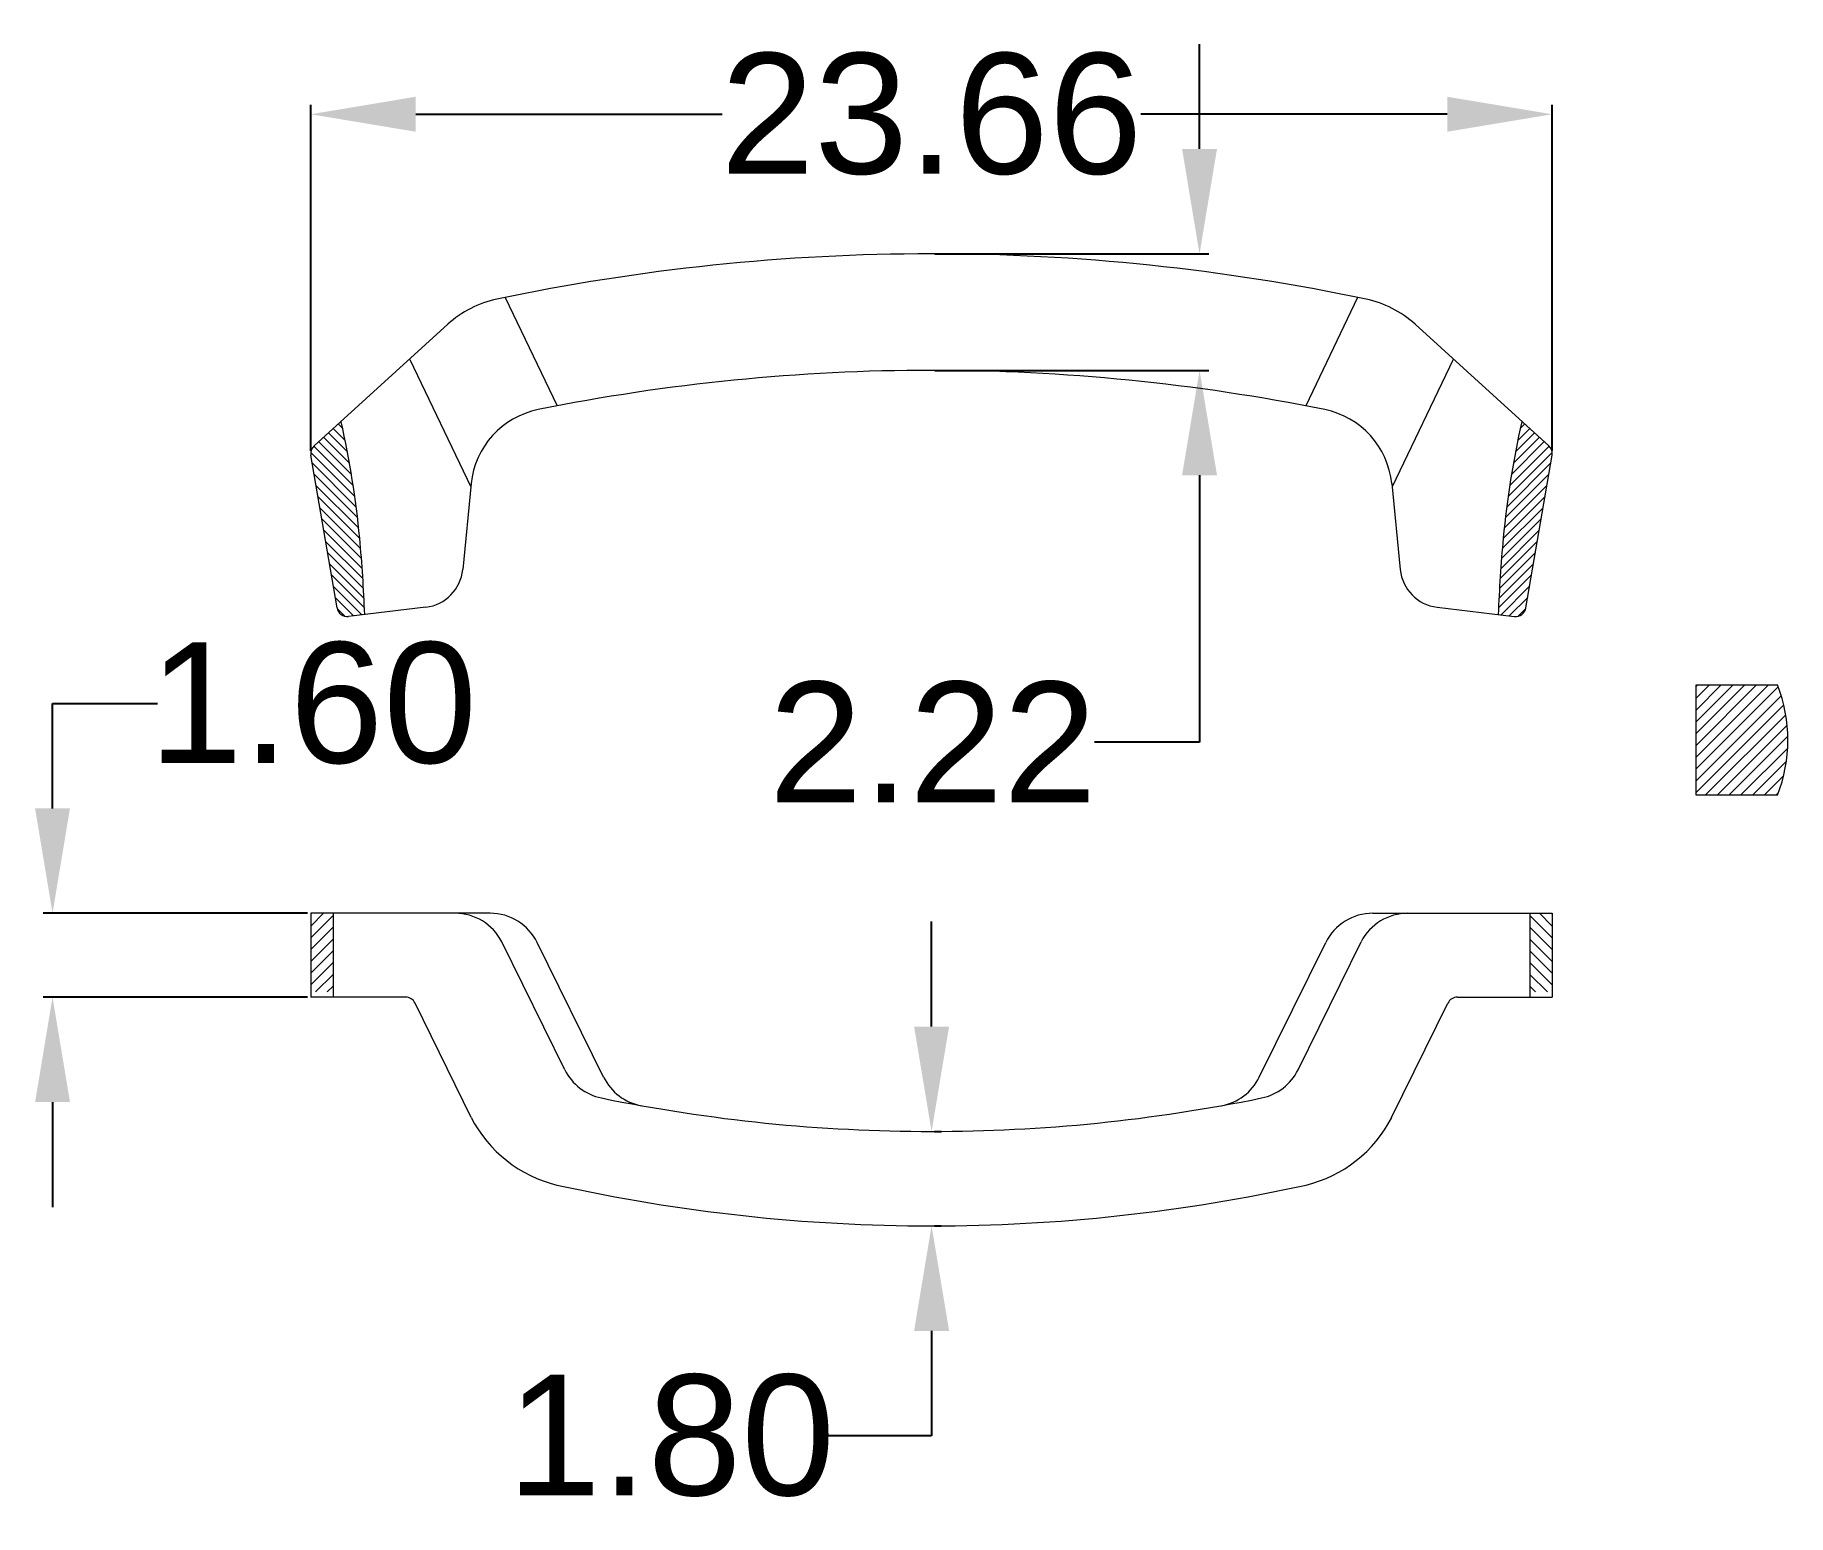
# Model space of a CAD drawing. Header units: millimetres. Extents: x 3249.2 to 3282.6, y 1692.2 to 1720.4.
import ezdxf

# ---------------------------------------------------------------- set-up
doc = ezdxf.new("R2010")
doc.units = ezdxf.units.MM
doc.styles.get("Standard").update_dxf_attribs({"font": 'arial.ttf'})
doc.dimstyles.new('Standard$0', dxfattribs={"dimtxt": 2.3, "dimasz": 2, "dimexe": 1, "dimexo": 1, "dimgap": 1, "dimtad": 0, "dimtih": 1, "dimtoh": 1, "dimdec": 1, "dimzin": 0, "dimdsep": 46, "dimtxsty": 'Standard', "dimcen": 0, "dimclrd": 4, "dimclre": 4, "dimclrt": 4, "dimadec": 1, "dimazin": 0, "dimtfac": 1, "dimtdec": 1, "dimtofl": 0, "dimtmove": 0, "dimatfit": 0, "dimfxl": 1, "dimtolj": 1, "dimtzin": 0, "dimarcsym": 0})

# ---------------------------------------------------------------- blocks, each defined once
blk = doc.blocks.new('*D6')
at = {"color": 0, "lineweight": -2, "transparency": 16777216}
for p, q in [((3254.453, 1712.525), (3254.453, 1719.119)), ((3278.117, 1712.525), (3278.117, 1719.119)), ((3256.453, 1718.939), (3262.296, 1718.939)), ((3276.117, 1718.939), (3270.275, 1718.939))]:
    blk.add_line(p, q, dxfattribs=at)
at = {"color": 0, "transparency": 16777216}
for points in [[(3256.453, 1719.273), (3256.453, 1718.606), (3254.453, 1718.939)], [(3276.117, 1719.273), (3276.117, 1718.606), (3278.117, 1718.939)]]:
    blk.add_solid(points, dxfattribs=at)
at = {"layer": 'Defpoints', "color": 0, "transparency": 16777216}
for p in [(3278.117, 1718.939), (3254.453, 1712.462), (3278.117, 1712.462)]:
    blk.add_point(p, dxfattribs=at)
at = {"color": 0, "lineweight": 9, "transparency": 16777216, "insert": (3266.285, 1718.939), "char_height": 2.3, "attachment_point": 5}
blk.add_mtext('\\A1;23.66', dxfattribs=at)
blk = doc.blocks.new('*D7')
at = {"color": 0, "lineweight": -2, "transparency": 16777216}
for p, q in [((3249.531, 1705.71), (3249.531, 1707.71)), ((3249.531, 1707.71), (3251.531, 1707.71)), ((3254.39, 1703.71), (3249.351, 1703.71)), ((3254.39, 1702.11), (3249.351, 1702.11)), ((3249.531, 1700.11), (3249.531, 1698.11))]:
    blk.add_line(p, q, dxfattribs=at)
at = {"color": 0, "transparency": 16777216}
for points in [[(3249.198, 1705.71), (3249.864, 1705.71), (3249.531, 1703.71)], [(3249.198, 1700.11), (3249.864, 1700.11), (3249.531, 1702.11)]]:
    blk.add_solid(points, dxfattribs=at)
at = {"layer": 'Defpoints', "color": 0, "transparency": 16777216}
for p in [(3249.531, 1703.71), (3254.453, 1703.71), (3254.453, 1702.11)]:
    blk.add_point(p, dxfattribs=at)
at = {"color": 0, "lineweight": 9, "transparency": 16777216, "insert": (3254.496, 1707.71), "char_height": 2.3, "attachment_point": 5}
blk.add_mtext('\\A1;1.60', dxfattribs=at)
blk = doc.blocks.new('*D8')
at = {"color": 0, "lineweight": -2, "transparency": 16777216}
for p, q in [((3271.395, 1718.278), (3271.395, 1720.278)), ((3266.348, 1716.278), (3271.575, 1716.278)), ((3266.348, 1714.058), (3271.575, 1714.058)), ((3271.395, 1712.058), (3271.395, 1706.973)), ((3271.395, 1706.973), (3269.395, 1706.973))]:
    blk.add_line(p, q, dxfattribs=at)
at = {"color": 0, "transparency": 16777216}
for points in [[(3271.062, 1718.278), (3271.728, 1718.278), (3271.395, 1716.278)], [(3271.062, 1712.058), (3271.728, 1712.058), (3271.395, 1714.058)]]:
    blk.add_solid(points, dxfattribs=at)
at = {"layer": 'Defpoints', "color": 0, "transparency": 16777216}
for p in [(3266.285, 1716.278), (3266.285, 1714.058), (3271.395, 1714.058)]:
    blk.add_point(p, dxfattribs=at)
at = {"color": 0, "lineweight": 9, "transparency": 16777216, "insert": (3266.31, 1706.973), "char_height": 2.3, "attachment_point": 5}
blk.add_mtext('\\A1;2.22', dxfattribs=at)
blk = doc.blocks.new('*D9')
at = {"color": 0, "lineweight": -2, "transparency": 16777216}
for p, q in [((3266.287, 1701.551), (3266.287, 1703.551)), ((3266.345, 1699.551), (3266.467, 1699.551)), ((3266.345, 1697.751), (3266.467, 1697.751)), ((3266.287, 1695.751), (3266.287, 1693.751)), ((3266.287, 1693.751), (3264.287, 1693.751))]:
    blk.add_line(p, q, dxfattribs=at)
at = {"color": 0, "transparency": 16777216}
for points in [[(3265.954, 1701.551), (3266.621, 1701.551), (3266.287, 1699.551)], [(3265.954, 1695.751), (3266.621, 1695.751), (3266.287, 1697.751)]]:
    blk.add_solid(points, dxfattribs=at)
at = {"layer": 'Defpoints', "color": 0, "transparency": 16777216}
for p in [(3266.283, 1699.551), (3266.283, 1697.751), (3266.287, 1697.751)]:
    blk.add_point(p, dxfattribs=at)
at = {"color": 0, "lineweight": 9, "transparency": 16777216, "insert": (3261.322, 1693.751), "char_height": 2.3, "attachment_point": 5}
blk.add_mtext('\\A1;1.80', dxfattribs=at)

msp = doc.modelspace()

# ---------------------------------------------------------------- hatches: boundary and pattern name
at = {"lineweight": 9}
h = msp.add_hatch(dxfattribs=at)
h.set_pattern_fill('ANSI31', color=1, style=0)
h.set_pattern_definition([(135, (5403.70014, 1592.64529), (0.088388348, 0.088388348), [])])
h.paths.add_polyline_path([(3254.456, 1712.428, -0.256471), (3254.518, 1712.61), (3255.033, 1713.077, -0.032358), (3255.386, 1710.858, -0.014105), (3255.48, 1709.405), (3255.175, 1709.369, -0.399194), (3254.954, 1709.533)])
h = msp.add_hatch(dxfattribs=at)
h.set_pattern_fill('ANSI31', color=1, style=0)
h.set_pattern_definition([(45, (1128.87003, 1592.64529), (-0.088388348, 0.088388348), [])])
h.paths.add_polyline_path([(3278.114, 1712.428, 0.256471), (3278.052, 1712.61), (3277.537, 1713.077, 0.032358), (3277.184, 1710.858, 0.014105), (3277.09, 1709.405), (3277.395, 1709.369, 0.399194), (3277.616, 1709.533)])
h = msp.add_hatch(dxfattribs=at)
h.set_pattern_fill('ANSI31', color=1, scale=0.05, style=0)
h.set_pattern_definition([(45, (2829.02811, 1482.95111), (-0.1122532, 0.1122532), [])])
edge = h.paths.add_edge_path()
edge.add_arc((3279.754, 1707.012), 2.856, 338.4314, 381.5686)
edge.add_line((3282.41, 1708.062), (3280.86, 1708.062))
edge.add_line((3280.86, 1708.062), (3280.86, 1705.962))
edge.add_line((3280.86, 1705.962), (3282.41, 1705.962))
h = msp.add_hatch(dxfattribs=at)
h.set_pattern_fill('ANSI31', color=1, scale=0.05, style=0)
h.set_pattern_definition([(45, (2829.77736, 1481.29474), (-0.1122532, 0.1122532), [])])
h.paths.add_polyline_path([(3254.88, 1703.71), (3254.453, 1703.71), (3254.453, 1702.21), (3254.88, 1702.21)])
h = msp.add_hatch(dxfattribs=at)
h.set_pattern_fill('ANSI31', color=1, scale=0.05, style=0)
h.set_pattern_definition([(135, (3702.79281, 1481.29474), (0.1122532, 0.1122532), [])])
h.paths.add_polyline_path([(3277.69, 1703.71), (3278.117, 1703.71), (3278.117, 1702.21), (3277.69, 1702.21)])

# ---------------------------------------------------------------- linework, layer by layer
at = {"color": 0, "lineweight": 9}
for p, q in [((3254.516, 1712.622), (3257.068, 1714.938)), ((3278.054, 1712.622), (3275.502, 1714.938)), ((3254.954, 1709.533), (3254.454, 1712.44)), ((3277.616, 1709.533), (3278.116, 1712.44)), ((3257.512, 1711.9), (3257.349, 1710.26)), ((3275.058, 1711.9), (3275.221, 1710.26)), ((3256.648, 1709.545), (3255.175, 1709.369)), ((3275.923, 1709.545), (3277.395, 1709.369)), ((3280.86, 1708.062), (3282.41, 1708.062)), ((3280.86, 1705.962), (3280.86, 1708.062)), ((3282.41, 1705.962), (3280.86, 1705.962)), ((3257.873, 1703.71), (3254.453, 1703.71)), ((3254.453, 1703.71), (3254.453, 1702.11)), ((3254.88, 1703.71), (3254.88, 1702.11)), ((3274.697, 1703.71), (3278.117, 1703.71)), ((3277.69, 1703.71), (3277.69, 1702.11)), ((3278.117, 1703.71), (3278.117, 1702.11)), ((3259.297, 1700.726), (3258.094, 1703.166)), ((3260.036, 1700.585), (3258.77, 1703.152)), ((3272.534, 1700.585), (3273.801, 1703.152)), ((3273.273, 1700.726), (3274.476, 1703.166)), ((3256.261, 1702.11), (3254.453, 1702.11)), ((3276.309, 1702.11), (3278.117, 1702.11)), ((3257.513, 1699.818), (3256.441, 1701.998)), ((3275.057, 1699.818), (3276.13, 1701.998))]:
    msp.add_line(p, q, dxfattribs=at)
for points in [[(3258.162, 1715.448), (3259.152, 1713.381)], [(3274.408, 1715.448), (3273.418, 1713.381)], [(3256.343, 1714.266), (3257.506, 1711.838)], [(3276.228, 1714.266), (3275.064, 1711.838)]]:
    msp.add_lwpolyline(points, dxfattribs=at)
for centre, radius, start, end in [((3266.285, 1676.13), 40.148, 90, 101.9097), ((3266.285, 1676.13), 40.148, 78.0903, 90), ((3258.412, 1713.457), 2, 101.9097, 132.2257), ((3274.158, 1713.457), 2, 47.7743, 78.0903), ((3266.285, 1676.13), 37.928, 90, 101.4008), ((3266.285, 1676.13), 37.928, 78.5992, 90), ((3259.104, 1711.741), 1.6, 101.4008, 174.3194), ((3273.466, 1711.741), 1.6, 5.6806, 78.5992), ((3238.079, 1709.243), 17.382, 5.3311, 12.7444), ((3294.491, 1709.243), 17.382, 167.2556, 174.6689), ((3254.651, 1712.474), 0.2, 132.2257, 189.7644), ((3277.919, 1712.474), 0.2, 350.2356, 47.7743), ((3229.695, 1708.46), 25.803, 2.0986, 5.3311), ((3302.875, 1708.46), 25.803, 174.6689, 177.9014), ((3256.553, 1710.339), 0.8, 276.8107, 354.3194), ((3276.017, 1710.339), 0.8, 185.6806, 263.1893), ((3255.151, 1709.567), 0.2, 189.7644, 276.8107), ((3277.419, 1709.567), 0.2, 263.1893, 350.2356), ((3279.754, 1707.012), 2.856, 338.4314, 21.5686), ((3257.204, 1702.71), 1, 27.1391, 90), ((3257.873, 1702.71), 1, 26.2528, 90), ((3274.697, 1702.71), 1, 90, 153.7472), ((3275.366, 1702.71), 1, 90, 152.8609), ((3256.261, 1701.91), 0.2, 26.1827, 90), ((3276.309, 1701.91), 0.2, 90, 153.8173), ((3260.194, 1701.169), 1, 206.2528, 258.421), ((3272.376, 1701.169), 1, 281.579, 333.7472), ((3260.933, 1701.027), 1, 206.2528, 259.8423), ((3271.637, 1701.027), 1, 280.1577, 333.7472), ((3266.283, 1730.887), 31.335, 258.421, 270.0039), ((3266.287, 1730.887), 31.335, 269.9961, 281.579), ((3259.737, 1700.958), 2.5, 207.1391, 256.3028), ((3272.833, 1700.958), 2.5, 283.6972, 332.8609), ((3266.283, 1730.887), 33.135, 257.561, 270.0039), ((3266.287, 1730.887), 33.135, 269.9961, 282.439)]:
    msp.add_arc(centre, radius, start, end, dxfattribs=at)

# ---------------------------------------------------------------- dimensions: what is measured, and where the dimension line sits
at = {"color": 3, "lineweight": 9}
dim = msp.add_linear_dim(base=(3278.117, 1718.939), p1=(3254.453, 1712.462), p2=(3278.117, 1712.462), dimstyle='Standard$0', override={"dimasz": 2, "dimexe": 0.18, "dimexo": 0.0625, "dimgap": 0.09, "dimdec": 2, "dimtxsty": 'Standard', "dimcen": 0.09, "dimclrd": 0, "dimclre": 0, "dimclrt": 0, "dimtdec": 2, "dimatfit": 3, "dimfxl": 1.25, "dimarcsym": 0}, dxfattribs=at)
dim.commit()
dim.dimension.update_dxf_attribs({"geometry": '*D6', "text_midpoint": (3266.285, 1718.939)})
dim = msp.add_linear_dim(base=(3271.395, 1714.058), p1=(3266.285, 1716.278), p2=(3266.285, 1714.058), angle=270, dimstyle='Standard$0', override={"dimasz": 2, "dimexe": 0.18, "dimexo": 0.0625, "dimgap": 0.09, "dimdec": 2, "dimtxsty": 'Standard', "dimcen": 0.09, "dimclrd": 0, "dimclre": 0, "dimclrt": 0, "dimtdec": 2, "dimatfit": 3, "dimfxl": 1.25, "dimarcsym": 0}, dxfattribs=at)
dim.commit()
dim.dimension.update_dxf_attribs({"geometry": '*D8', "text_midpoint": (3266.31, 1706.973), "dimtype": 161})
for p1, p2, distance, picture, middle in [((3254.453, 1702.11), (3254.453, 1703.71), 4.922, '*D7', (3254.496, 1707.71)), ((3266.283, 1699.551), (3266.283, 1697.751), 0.005, '*D9', (3261.322, 1693.751))]:
    dim = msp.add_aligned_dim(p1=p1, p2=p2, distance=distance, dimstyle='Standard$0', override={"dimasz": 2, "dimexe": 0.18, "dimexo": 0.0625, "dimgap": 0.09, "dimdec": 2, "dimtxsty": 'Standard', "dimcen": 0.09, "dimclrd": 0, "dimclre": 0, "dimclrt": 0, "dimtdec": 2, "dimatfit": 3, "dimfxl": 1.25, "dimarcsym": 0}, dxfattribs=at)
    dim.commit()
    dim.dimension.update_dxf_attribs({"geometry": picture, "text_midpoint": middle})

doc.saveas('drawing.dxf')
